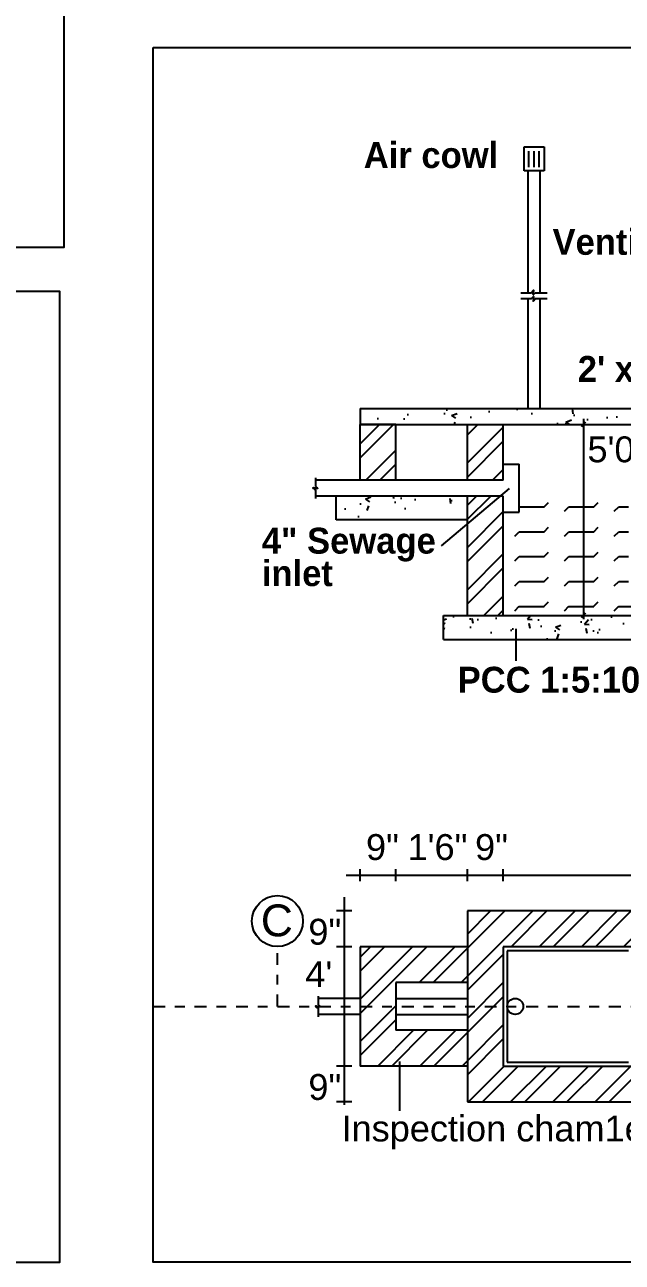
# Model space of a CAD drawing. Header units: metres. Extents: x 113452 to 113666, y -26183 to -26004.
# Drawn here: x 113463.51 to 113469.58, y -26182.52 to -26169.95 of the extents above; entities that cross this region are included whole.
import ezdxf

# ---------------------------------------------------------------- set-up
doc = ezdxf.new("R2010")
doc.units = ezdxf.units.M
doc.header["$MEASUREMENT"] = 0
doc.linetypes.add('ACAD_ISO04W100', pattern=[30, 24, -3, 0, -3])
doc.styles.add('bold', font='GOTHICB.TTF')
doc.styles.add('regular', font='arial.ttf')
pattern_1 = [(44.99999999999999, (-38777.76747677213, -24861.54721469241), (-42.41903717988871, 42.41903717988869), []), (44.99999999999999, (-38749.48811869821, -24861.54721469241), (-42.41903717988871, 42.41903717988869), [])]

# ---------------------------------------------------------------- blocks, each defined once
blk = doc.blocks.new('RWH1')
blk.add_lwpolyline([(-7.660161716834409, 0), (0, 0), (0, 6.653722121533063), (-7.660161716834409, 6.653722121533063)], close=True)
blk = doc.blocks.new('A$C6A0C7783')
h = blk.add_hatch()
h.set_pattern_fill('AR-CONC', color=11, scale=15.99722071536193, style=0)
h.set_pattern_definition([(49.99999999999996, (-38777.76747677213, -24424.21460328346), (114.7416945140505, -10.03859753676757), [11.99791553652143, -131.9770709017358]), (355, (-38777.76747677213, -24424.21460328346), (-22.19635708357978, 120.3298358315811), [9.598332429217164, -105.5816567213888]), (100.4513999999994, (-38768.20566919816, -24425.05115234501), (92.5454226518677, 110.2911652424711), [10.19665887869096, -112.163251184989]), (46.18419999999993, (-38777.76747677213, -24392.22016185262), (170.7289061135874, -26.47844204810453), [17.99687330478203, -197.9656063526016]), (96.63559999999941, (-38763.54006937658, -24394.42670761728), (149.5200559507994, 155.8317858357278), [15.29498879795268, -168.2448499021492]), (351.1842000000001, (-38777.76747677213, -24392.22016185262), (149.5199343055214, 155.8319026194196), [14.39749864382575, -158.3724850820833]), (20.99999999999998, (-38761.7702560545, -24400.21877221011), (95.48853859295079, -64.4078325814759), [11.99791553652127, -131.9770709017346]), (326, (-38761.7702560545, -24400.21877221011), (38.92369068181091, 116.0038532236913), [9.598332429217148, -105.5816567213886]), (71.45140000000002, (-38753.81288125413, -24405.5860966757), (134.4122683945966, 51.59591543304418), [10.19665887869104, -112.16325118499]), (37.50000000000001, (-38777.76747677213, -24424.21460328346), (1.945238893775661, 53.25376454526915), [0, -104.3018790641596, 0, -107.1813787929247, 0, -105.9815872392726]), (7.499999999999999, (-38777.76747677213, -24424.21460328346), (42.08381453950219, 63.0949120770585), [0, -61.10938313268246, 0, -101.9022959568553, 0, -40.39298230628879]), (327.5, (-38813.44127896818, -24424.21460328346), (85.3967533426223, -3.608152613415513), [0, -39.99305178840482, 0, -124.7783215798231, 0, -165.5712344039959]), (317.5, (-38829.43849968223, -24424.21460328346), (93.29357869116596, 16.0140149707749), [0, -51.99096732492625, 0, -82.86560330557471, 0, -117.5795722579101])])
h.paths.add_polyline_path([(-361.1843300087494, 373.8841363877684), (-361.1843300087494, 405.8785778183926), (-937.0842757585924, 405.8785778183926), (-937.0842757585924, 373.8841363877684)])
h.paths.add_polyline_path([(-1129.050924345414, 373.8841363877684), (-1129.050924345414, 405.8785778183926), (-1704.950870095344, 405.8785778183926), (-1704.950870095344, 373.8841363877684)])
h.paths.add_polyline_path([(-1488.988390439073, 181.9174878035941), (-1488.988390439073, 229.9091499494136), (-1752.942532241141, 229.9091499494136), (-1752.942532241141, 181.9174878035941)])
h.paths.add_polyline_path([(-529.1551475190789, -58.04082292684778), (-529.1551475190789, -10.04916078080214), (-1536.980052584928, -10.04916078080214), (-1536.980052584928, -58.04082292684778)])
h.paths.add_polyline_path([(-313.1926678629534, 181.9174878035941), (-313.1926678629534, 229.9091499494136), (-577.1468096649332, 229.9091499494136), (-577.1468096649332, 181.9174878035941)])
h = blk.add_hatch()
h.set_pattern_fill('ANSI32', color=11, scale=159.9722071536192, style=0)
h.set_pattern_definition([(44.99999999999999, (-38777.76747677213, -24424.21460328346), (-42.41903717988871, 42.41903717988869), []), (44.99999999999999, (-38749.48811869821, -24424.21460328346), (-42.41903717988871, 42.41903717988869), [])])
h.paths.add_polyline_path([(-1417.000897220365, 373.8841363877684), (-1488.988390439073, 373.8841363877684), (-1488.988390439073, 261.90359138026), (-1417.000897220365, 261.90359138026)])
h.paths.add_polyline_path([(-1417.000897220365, 229.9091499494136), (-1488.988390439073, 229.9091499494136), (-1488.988390439073, -10.04916078080214), (-1417.000897220365, -10.04916078080214)])
h.paths.add_polyline_path([(-1632.963376876578, 373.8841363877684), (-1704.950870095344, 373.8841363877684), (-1704.950870095344, 261.90359138026), (-1632.963376876578, 261.90359138026)])
h.paths.add_polyline_path([(-577.1468096649332, 373.8841363877684), (-649.1343028836418, 373.8841363877684), (-649.1343028836418, 261.90359138026), (-577.1468096649332, 261.90359138026)])
h.paths.add_polyline_path([(-577.1468096649332, 229.9091499494136), (-649.1343028836418, 229.9091499494136), (-649.1343028836418, -10.04916078080214), (-577.1468096649332, -10.04916078080214)])
h.paths.add_polyline_path([(-361.1843300087494, 373.8841363877684), (-433.171823227487, 373.8841363877684), (-433.171823227487, 261.90359138026), (-361.1843300087494, 261.90359138026)])
h = blk.add_hatch()
h.set_pattern_fill('FLEX', color=11, scale=199.965258942024, style=0)
h.set_pattern_definition([(0, (-38777.76747677213, -24424.21460328346), (0, 49.99131473550595), [49.99131473550603, -49.99131473550603]), (44.99999999999999, (-38727.77616203397, -24424.21460328346), (2.8e-15, 49.99131465161898), [12.49782868387649, -45.70273801339264, 12.49782868387649, -70.69839538114559])])
h.paths.add_polyline_path([(-909.0891395080544, 213.9119292342146), (-901.0905291492236, 213.9119292342146), (-901.0905291492236, -10.04916078080214), (-649.1343028836418, -10.04916078080214), (-649.1343028836418, 197.9147085187933), (-681.1287443118052, 197.9147085187933), (-681.1287443118052, 228.9755440502343), (-1157.046060595952, 228.9755440502343), (-1157.046060595952, 37.94250136546135), (-1165.044670954841, 37.94250136546135), (-1165.044670954841, 228.9755440502343), (-1385.006455792201, 228.9755440500121), (-1385.006455792201, 197.9147085187933), (-1417.000897220365, 197.9147085187933), (-1417.000897220365, -10.04916078080214), (-909.0891395080544, -10.04916078080214)])
h = blk.add_hatch()
h.set_pattern_fill('ANSI32', color=11, scale=159.9722071536192, style=0)
h.set_pattern_definition(pattern_1)
h.paths.add_polyline_path([(-577.1468096649332, -603.4156016775904), (-1488.988390439073, -603.4156016775904), (-1488.988390439073, -987.3488988463868), (-577.1468096649332, -987.3488988463868)])
h.paths.add_polyline_path([(-649.1343028836418, -675.4030948967677), (-649.1343028836418, -915.3614056272096), (-1417.000897220365, -915.3614056272096), (-1417.000897220365, -675.4030948967677)], flags=16)
h = blk.add_hatch()
h.set_pattern_fill('ANSI32', color=11, scale=159.9722071536192, style=0)
h.set_pattern_definition(pattern_1)
h.paths.add_polyline_path([(-361.1843300087494, -675.4030948967677), (-577.1468096649332, -675.4030948967677), (-577.1468096649332, -747.3905881157228), (-433.171823227487, -747.3905881157228), (-433.171823227487, -843.3739124080321), (-577.1468096649332, -843.3739124080321), (-577.1468096649332, -915.3614056272096), (-361.1843300087494, -915.3614056272096)])
h.paths.add_polyline_path([(-1632.963376876578, -747.3905881157228), (-1488.988390439073, -747.3905881157228), (-1488.988390439073, -675.4030948967677), (-1704.950870095344, -675.4030948967677), (-1704.950870095344, -915.3614056272096), (-1488.988390439073, -915.3614056272096), (-1488.988390439073, -843.3739124080321), (-1632.963376876578, -843.3739124080321)])
for p, q in [((-1374.88332490297, 883.5370892687024), (-1374.88332490297, 931.528751414744)), ((-1374.88332490297, 931.528751414744), (-1334.890273112425, 931.528751414744)), ((-1365.469771401316, 891.1052486853781), (-1365.469771401316, 922.8113603758924)), ((-1354.886799011292, 891.1052486853781), (-1354.886799011292, 922.8113603758924)), ((-1345.033716801612, 891.1052486853781), (-1345.033716801612, 922.8113603758924)), ((-1334.890273112425, 931.528751414744), (-1334.890273112425, 883.5370892687024)), ((-1334.890273112425, 883.5370892687024), (-1374.88332490297, 883.5370892687024)), ((-1366.884714547777, 638.5117355602587), (-1366.884714547777, 883.5370892687024)), ((-1342.888883474807, 638.5117355602587), (-1342.888883474807, 883.5370892687024)), ((-1381.505401127855, 638.5117355602587), (-1360.478121802502, 638.5117355602587)), ((-1381.505401127855, 626.6975356822873), (-1360.478121802502, 626.6975356822873)), ((-1366.884714547777, 405.8785778183926), (-1366.884714547777, 626.6975356822873)), ((-1352.882612689864, 638.5117355602587), (-1329.152787176019, 638.5117355602587)), ((-1352.882612689864, 626.6975356822873), (-1329.152787176019, 626.6975356822873)), ((-1342.888883474807, 405.8785778183926), (-1342.888883474807, 626.6975356822873)), ((-1704.950870095344, 405.8785778183926), (-361.1843300087494, 405.8785778183926)), ((-1704.950870095344, 405.8785778183926), (-1704.950870095344, 373.8841363877684)), ((-1632.963376876578, 373.8841363877684), (-1704.950870095344, 373.8841363877684)), ((-1704.950870095344, 373.8841363877684), (-361.1843300087494, 373.8841363877684)), ((-1704.950870095344, 261.90359138026), (-1704.950870095344, 373.8841363877684)), ((-1632.963376876578, 261.90359138026), (-1632.963376876578, 373.8841363877684)), ((-1488.988390439073, 261.90359138026), (-1488.988390439073, 373.8841363877684)), ((-1488.988390439073, 373.8841363877684), (-1417.000897220365, 373.8841363877684)), ((-1417.000897220365, 261.90359138026), (-1417.000897220365, 373.8841363877684)), ((-1251.715281521086, 378.5973264419976), (-1259.926266268332, 369.1674928548806)), ((-1255.951231348008, 385.0483053237442), (-1255.951231348008, -17.18151291203207)), ((-1417.000897220365, 261.90359138026), (-1417.000897220365, 293.8980328108803)), ((-1417.000897220365, 293.8980328108803), (-1385.006455792201, 293.8980328108803)), ((-1385.006455792201, 197.9147085190152), (-1385.006455792201, 293.8980328108803)), ((-1794.907042927603, 266.7015816888302), (-1794.907042927603, 249.377801991699)), ((-1417.000897220365, 261.90359138026), (-1794.907042927603, 261.90359138026)), ((-1794.907042927603, 242.9996881770685), (-1794.907042927603, 225.323591106692)), ((-1417.000897220365, 229.9091499496396), (-1794.907042927603, 229.9091499496396)), ((-1488.988390439073, 229.9091499496396), (-1752.942532241141, 229.9091499496396)), ((-1752.942532241141, 181.9174878035941), (-1752.942532241141, 229.9091499496396)), ((-1405.220551736507, 244.9830373732611), (-1541.67830336187, 130.1454285178229)), ((-1488.988390439073, -10.04916078080214), (-1488.988390439073, 229.9091499496396)), ((-1417.000897220365, -10.04916078080214), (-1417.000897220365, 229.9091499496396)), ((-1488.988390439073, 181.9174878035941), (-1752.942532241141, 181.9174878035941)), ((-1417.000897220365, 197.9147085190152), (-1385.006455792201, 197.9147085190152)), ((-1536.980052584928, -58.04082292684778), (-1536.980052584928, -10.04916078080214)), ((-1536.980052584928, -10.04916078080214), (-529.1551475190789, -10.04916078080214)), ((-1251.715281521086, -5.184421264585807), (-1259.926266268332, -14.61425485192467)), ((-1392.063500791992, -36.46541949303287), (-1392.063500791992, -101.3279657640705)), ((-1536.980052584928, -58.04082292684778), (-529.1551475190789, -58.04082292684778)), ((-1704.950870095344, -543.9355302196847), (-1704.950870095344, -519.5215205611519)), ((-1632.963376876578, -543.9355302196847), (-1632.963376876578, -519.5215205611519)), ((-1488.988390439073, -543.9355302196847), (-1488.988390439073, -519.5215205611519)), ((-1417.000897220365, -543.9355302196847), (-1417.000897220365, -519.5215205611519)), ((-1733.100927130988, -531.7285253905293), (-323.6021460267366, -531.7285253905293)), ((-1736.880338045156, -575.9339823424441), (-1736.880338045156, -993.0648010807818)), ((-1721.435244916007, -603.4156016775904), (-1752.325431181409, -603.4156016775904)), ((-1488.988390439073, -603.4156016775904), (-1488.988390439073, -987.3488988463868)), ((-577.1468096649332, -603.4156016775904), (-1488.988390439073, -603.4156016775904)), ((-1721.435244916007, -675.4030948967677), (-1752.325431181409, -675.4030948967677)), ((-1488.988390439073, -675.4030948967677), (-1704.950870095344, -675.4030948967677)), ((-1704.950870095344, -675.4030948967677), (-1704.950870095344, -915.3614056269876)), ((-1417.000897220365, -675.4030948967677), (-1417.000897220365, -915.3614056269876)), ((-649.1343028836418, -675.4030948967677), (-1417.000897220365, -675.4030948967677)), ((-1409.002286865114, -683.4017052542563), (-1409.002286865114, -907.3627952694987)), ((-1165.044670954841, -683.4017052542563), (-1409.002286865114, -683.4017052542563)), ((-1488.988390439073, -747.3905881157228), (-1632.963376876578, -747.3905881157228)), ((-1632.963376876578, -747.3905881157228), (-1632.963376876578, -843.3739124080321)), ((-1789.388049104221, -774.5870392379993), (-1789.388049104221, -791.9108189353526)), ((-1704.950870095344, -779.3850295465695), (-1789.388049104221, -779.3850295465695)), ((-1632.963376876578, -779.3850295465695), (-1488.988390439073, -779.3850295465695)), ((-1789.388049104221, -798.2889327497571), (-1789.388049104221, -815.9650298201336)), ((-1704.950870095344, -811.3794709771898), (-1789.388049104221, -811.3794709771898)), ((-1632.963376876578, -811.3794709771898), (-1488.988390439073, -811.3794709771898)), ((-1488.988390439073, -843.3739124080321), (-1632.963376876578, -843.3739124080321)), ((-1721.435244916007, -915.3614056269876), (-1752.325431181409, -915.3614056269876)), ((-1488.988390439073, -915.3614056269876), (-1704.950870095344, -915.3614056269876)), ((-1625.652734850097, -906.0744102039371), (-1625.652734850097, -1004.929861907139)), ((-1417.000897220365, -915.3614056269876), (-649.1343028836418, -915.3614056269876)), ((-1409.002286865114, -907.3627952694987), (-1165.044670954841, -907.3627952694987)), ((-1721.435244916007, -987.3488988463868), (-1752.325431181409, -987.3488988463868)), ((-1488.988390439073, -987.3488988463868), (-577.1468096649332, -987.3488988463868))]:
    blk.add_line(p, q)
at = {"linetype": 'ACAD_ISO04W100'}
for p, q in [((-1871.057882391818, -795.3822502617684), (-1871.057882391818, -675.1878343301317)), ((-2120.957374407968, -795.3822502617684), (2189.276245353511, -795.3822502617684))]:
    blk.add_line(p, q, dxfattribs=at)
at = {"ltscale": 3}
blk.add_lwpolyline([(-2120.957374407968, 1131.394498777474), (2331.43394436079, 1131.394498777474), (2331.43394436079, -1309.354767929974), (-2120.957374407968, -1309.354767929974)], close=True, dxfattribs=at)
for centre, radius in [((-1871.057882391818, -623.9711074173088), 51.21672691270744), ((-1393.005066147481, -795.3822502617684), 15.99722071536193)]:
    blk.add_circle(centre, radius)
for points in [[(-1360.478121802502, 638.5117355602587), (-1356.01997433888, 643.4251251369104), (-1357.275710571994, 634.9369844794887), (-1352.882612689864, 638.5117355602587)], [(-1360.478121802502, 626.6975356822873), (-1356.215232477698, 630.6475293637228), (-1357.22290361239, 621.6954337067998), (-1352.882612689864, 626.6975356822873)], [(-1794.907042927603, 249.377801991699), (-1790.428459640389, 245.0497804715521), (-1794.907042927603, 246.0125863977591), (-1799.780480757559, 246.1887136499163), (-1794.907042927603, 242.9996881770685)], [(-1789.388049104221, -791.9108189353526), (-1784.909465824165, -796.2388404552735), (-1789.388049104221, -795.2760345292886), (-1794.261486937786, -795.0999072771353), (-1789.388049104221, -798.2889327497571)]]:
    blk.add_spline(points, degree=3)
for points, knots in [([(-1360.478121802502, 638.5117355607068), (-1358.414573276794, 641.3181485323148), (-1353.682194826746, 647.7541533773464), (-1359.69179378121, 631.2839160086264), (-1354.819797478674, 636.4554498028044), (-1352.882612689864, 638.5117355607068)], [0, 0, 0, 0, 1.579127953075843, 3.621446757723658, 4.969522744602472, 4.969522744602472, 4.969522744602472, 4.969522744602472]), ([(-1360.478121802502, 638.5117355607068), (-1358.414573276794, 641.3181485323148), (-1353.682194826746, 647.7541533773464), (-1359.69179378121, 631.2839160086264), (-1354.819797478674, 636.4554498028044), (-1352.882612689864, 638.5117355607068)], [0, 0, 0, 0, 1.579127953075843, 3.621446757723658, 4.969522744602472, 4.969522744602472, 4.969522744602472, 4.969522744602472]), ([(-1360.478121802502, 638.5117355607068), (-1358.414573276794, 641.3181485323148), (-1353.682194826746, 647.7541533773464), (-1359.69179378121, 631.2839160086264), (-1354.819797478674, 636.4554498028044), (-1352.882612689864, 638.5117355607068)], [0, 0, 0, 0, 1.579127953075843, 3.621446757723658, 4.969522744602472, 4.969522744602472, 4.969522744602472, 4.969522744602472]), ([(-1360.478121802502, 626.6975356829532), (-1358.613209305069, 628.9206190599875), (-1353.8574729877, 634.5897313560258), (-1359.508010462654, 617.2065155256552), (-1354.854292327014, 623.8730635797123), (-1352.882612689864, 626.6975356829532)], [0, 0, 0, 0, 1.383264652720114, 3.527480224813311, 5.103783541820041, 5.103783541820041, 5.103783541820041, 5.103783541820041]), ([(-1360.478121802502, 626.6975356829532), (-1358.613209305069, 628.9206190599875), (-1353.8574729877, 634.5897313560258), (-1359.508010462654, 617.2065155256552), (-1354.854292327014, 623.8730635797123), (-1352.882612689864, 626.6975356829532)], [0, 0, 0, 0, 1.383264652720114, 3.527480224813311, 5.103783541820041, 5.103783541820041, 5.103783541820041, 5.103783541820041]), ([(-1360.478121802502, 626.6975356829532), (-1358.613209305069, 628.9206190599875), (-1353.8574729877, 634.5897313560258), (-1359.508010462654, 617.2065155256552), (-1354.854292327014, 623.8730635797123), (-1352.882612689864, 626.6975356829532)], [0, 0, 0, 0, 1.383264652720114, 3.527480224813311, 5.103783541820041, 5.103783541820041, 5.103783541820041, 5.103783541820041]), ([(-1794.907042927603, 249.3778019919209), (-1792.412454432284, 247.3558876888028), (-1788.083046383573, 243.8468151082707), (-1794.935851880931, 246.3500624990454), (-1802.303515645442, 246.7895840297599), (-1797.513898810313, 244.3354211253632), (-1794.907042927603, 242.9996881775164)], [0, 0, 0, 0, 1.482404270061951, 2.572742162411115, 3.733465059926436, 5.119708166522968, 5.119708166522968, 5.119708166522968, 5.119708166522968]), ([(-1794.907042927603, 249.3778019919209), (-1792.412454432284, 247.3558876888028), (-1788.083046383573, 243.8468151082707), (-1794.935851880931, 246.3500624990454), (-1802.303515645442, 246.7895840297599), (-1797.513898810313, 244.3354211253632), (-1794.907042927603, 242.9996881775164)], [0, 0, 0, 0, 1.482404270061951, 2.572742162411115, 3.733465059926436, 5.119708166522968, 5.119708166522968, 5.119708166522968, 5.119708166522968]), ([(-1794.907042927603, 249.3778019919209), (-1792.412454432284, 247.3558876888028), (-1788.083046383573, 243.8468151082707), (-1794.935851880931, 246.3500624990454), (-1802.303515645442, 246.7895840297599), (-1797.513898810313, 244.3354211253632), (-1794.907042927603, 242.9996881775164)], [0, 0, 0, 0, 1.482404270061951, 2.572742162411115, 3.733465059926436, 5.119708166522968, 5.119708166522968, 5.119708166522968, 5.119708166522968]), ([(-1788.905927466403, -795.3822502617684), (-1789.065580038383, -795.3455026987207), (-1791.455684588727, -794.8169312495593), (-1794.393956704763, -794.6416472110695), (-1794.297529258707, -795.271849682081), (-1794.227553730772, -795.3822502617684)], [2.488942014553916, 2.488942014553916, 2.488942014553916, 2.488942014553916, 2.572742162461263, 3.733465059961843, 3.939522410755981, 3.939522410755981, 3.939522410755981, 3.939522410755981]), ([(-1788.905927466403, -795.3822502617684), (-1789.065580038383, -795.3455026987207), (-1791.455684588727, -794.8169312495593), (-1794.393956704763, -794.6416472110695), (-1794.297529258707, -795.271849682081), (-1794.227553730772, -795.3822502617684)], [2.488942014553916, 2.488942014553916, 2.488942014553916, 2.488942014553916, 2.572742162461263, 3.733465059961843, 3.939522410755981, 3.939522410755981, 3.939522410755981, 3.939522410755981]), ([(-1785.343274594255, -795.3822502617684), (-1784.918531094415, -795.8297692640117), (-1784.367189693905, -796.7439260493165), (-1786.988313477021, -795.823631454682), (-1788.905927466403, -795.3822502617684)], [0.9658375656315548, 0.9658375656315548, 0.9658375656315548, 0.9658375656315548, 1.482404270082879, 2.488942014553916, 2.488942014553916, 2.488942014553916, 2.488942014553916]), ([(-1785.343274594255, -795.3822502617684), (-1784.918531094415, -795.8297692640117), (-1784.367189693905, -796.7439260493165), (-1786.988313477021, -795.823631454682), (-1788.905927466403, -795.3822502617684)], [0.9658375656315548, 0.9658375656315548, 0.9658375656315548, 0.9658375656315548, 1.482404270082879, 2.488942014553916, 2.488942014553916, 2.488942014553916, 2.488942014553916])]:
    blk.add_open_spline(points, degree=3, knots=knots)
for points in [[(-1794.227553730772, -795.3822502617684), (-1793.82677153236, -796.0145654454477), (-1791.607410320139, -797.1517490974893), (-1789.388049104221, -798.2889327497571)], [(-1794.227553730772, -795.3822502617684), (-1793.82677153236, -796.0145654454477), (-1791.607410320139, -797.1517490974893), (-1789.388049104221, -798.2889327497571)], [(-1789.388049104221, -791.9108189349084), (-1787.762738572084, -793.2281659151467), (-1786.137428036309, -794.5455128958329), (-1785.343274594255, -795.3822502617684)], [(-1789.388049104221, -791.9108189349084), (-1787.762738572084, -793.2281659151467), (-1786.137428036309, -794.5455128958329), (-1785.343274594255, -795.3822502617684)]]:
    blk.add_open_spline(points, degree=3)
for s, height, style, p in [('Air cowl', 51.99096732492627, 'bold', (-1697.601078310108, 889.0505669605617)), ('Ventilation shaft', 51.99096732492627, 'bold', (-1318.071116600971, 714.7024421641347)), ("2' x 2' manhole", 51.99096732492627, 'bold', (-1267.321674286679, 459.4371260904862)), ('5\'0"', 51.99096732492627, 'regular', (-1247.789245872118, 297.8555394248287)), ('4" Sewage ', 51.99096732492627, 'bold', (-1902.52474284108, 114.320255034708)), ('inlet', 51.99096732492627, 'bold', (-1902.52474284108, 49.07024766938707)), ('PCC 1:5:10', 51.99096732492627, 'bold', (-1508.845184006437, -164.9902816696426)), ('9"', 51.99096732492627, 'regular', (-1693.106825207243, -501.1812763228858)), ('1\'6"', 51.99096732492627, 'regular', (-1609.5594584473, -501.1812763228858)), ('9"', 51.99096732492627, 'regular', (-1473.794909732212, -501.1812763228858)), ('C', 63.98888286144771, 'regular', (-1904.535827209998, -654.5377201090374)), ('9"', 51.99096732492627, 'regular', (-1808.921208052925, -671.3117145370695)), ("4'", 51.99096732492627, 'regular', (-1815.055983954604, -756.4653123319035)), ('9"', 51.99096732492627, 'regular', (-1808.921208052925, -983.2575184864627)), ('Inspection cham1er', 51.99096732492627, 'regular', (-1742.278963513206, -1066.595649829531))]:
    blk.add_text(s, height=height, dxfattribs=dict(style=style)).set_placement(p)
blk = doc.blocks.new('SWH')
blk.add_lwpolyline([(-5.198365024785744, 5.751053585776387), (0, 5.751053585776387), (0, 0), (-5.198365024785744, 0)], close=True)

msp = doc.modelspace()

# ---------------------------------------------------------------- block references
for name, p, xscale, yscale, zscale in [('SWH', (113463.9058880052, -26172.20796591988), 2.21066904607424, 2.21066904607424, 2.21066904607424), ('RWH1', (113463.8640308644, -26182.52081145296), 1.482517782480936, 1.482517782480936, 1.482517782480936)]:
    msp.add_blockref(name, p, dxfattribs=dict(xscale=xscale, yscale=yscale, zscale=zscale))
at = {"color": 0, "linetype": 'ByBlock', "lineweight": 25, "ltscale": 15, "xscale": 0.0050580588056583, "yscale": 0.0050580588056583, "zscale": 0.0050580588056583}
msp.add_blockref('A$C6A0C7783', (113475.5418355595, -26175.8980180393), dxfattribs=at)

doc.saveas('drawing.dxf')
